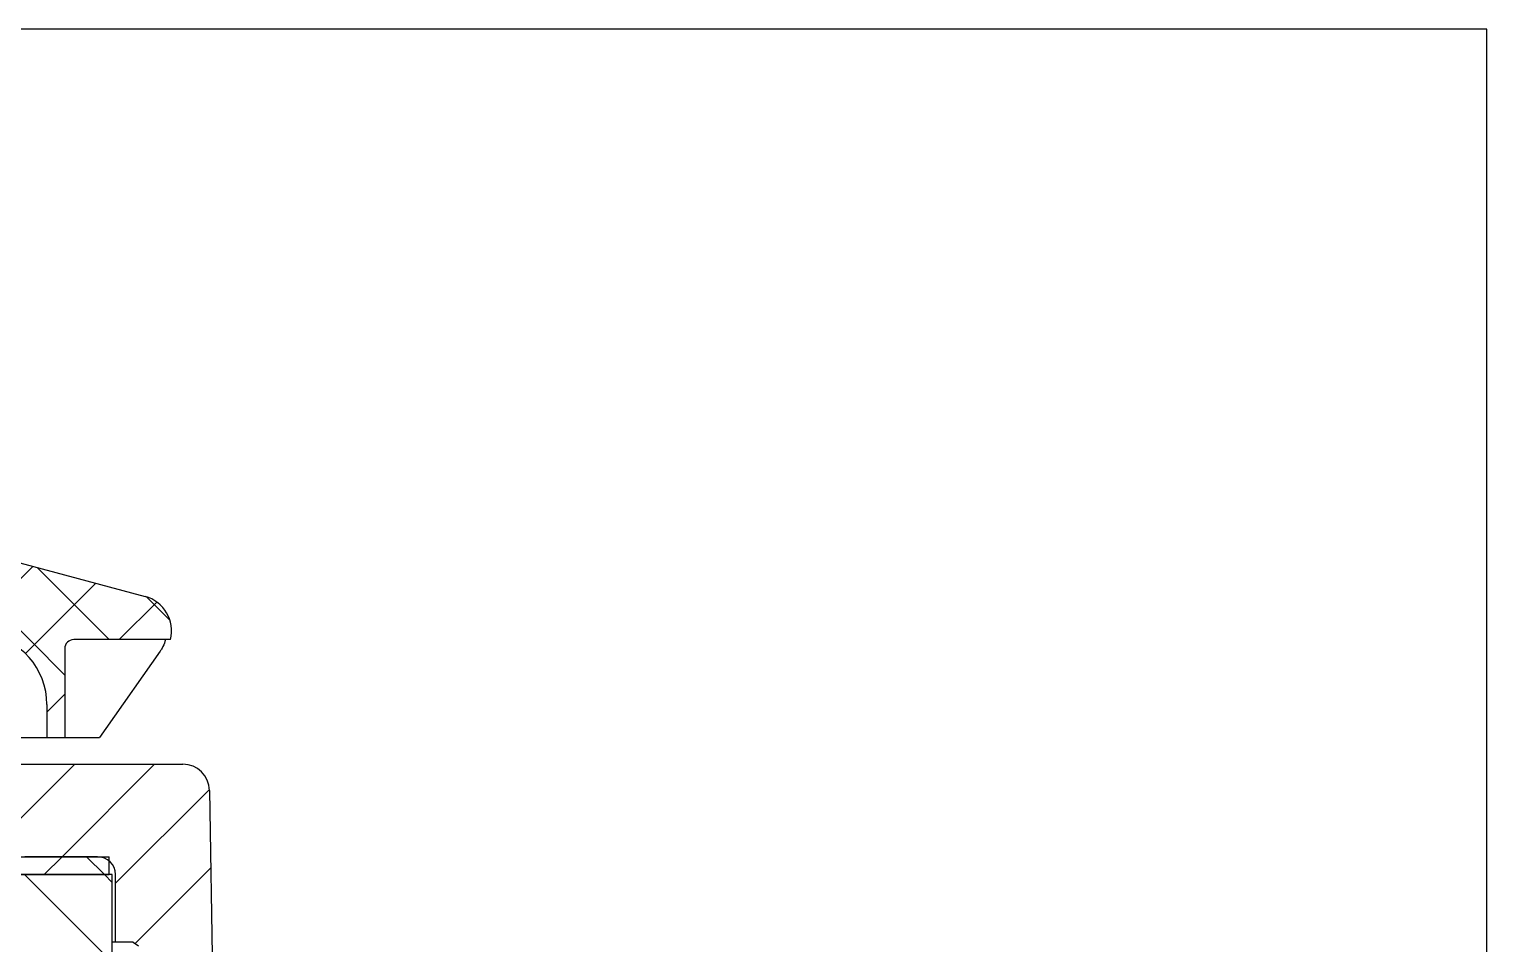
# Model space of a CAD drawing. Header units: inches. Extents: x -0.9 to 9.06, y 0 to 7.13.
# Drawn here: x 7.159 to 9.062, y 5.93 to 7.125 of the extents above; entities that cross this region are included whole.
import ezdxf

# ---------------------------------------------------------------- set-up
doc = ezdxf.new("R2010")
doc.units = ezdxf.units.IN
doc.header["$MEASUREMENT"] = 0
doc.layers.add('NETAFIM-L-DETL-013M', color=1, linetype='Continuous')
doc.layers.add('NETAFIM-LG-DETL-ANNO', color=1, linetype='Continuous')

msp = doc.modelspace()

# ---------------------------------------------------------------- linework, layer by layer
at = {"layer": 'NETAFIM-L-DETL-013M'}
for p, q in [((7.2053, 6.2814), (7.0312, 6.4555)), ((7.0868, 6.4439), (7.3104, 6.384)), ((7.0782, 6.3379), (7.1636, 6.4233)), ((7.2634, 6.3276), (7.1693, 6.4217)), ((7.1541, 6.3094), (7.2459, 6.4012)), ((7.3428, 6.3527), (7.312, 6.3835)), ((7.2766, 6.3276), (7.3257, 6.3767)), ((7.3434, 6.3276), (7.217, 6.3276)), ((7.2053, 6.316), (7.2053, 6.1998)), ((7.3299, 6.3124), (7.2588, 6.2115)), ((7.1821, 6.2331), (7.2053, 6.2563)), ((7.1821, 6.2429), (7.1821, 6.1998)), ((7.2588, 6.2115), (7.2506, 6.1998)), ((6.8067, 6.1998), (7.1821, 6.1998)), ((7.1826, 6.1998), (7.1821, 6.2003)), ((7.1821, 6.1998), (7.2053, 6.1998)), ((7.2053, 6.1998), (7.2506, 6.1998)), ((7.116, 6.0626), (7.2183, 6.1649)), ((7.1298, 6.1649), (7.3594, 6.1649)), ((7.2018, 6.0441), (7.3227, 6.1649)), ((7.2716, 6.0095), (7.3942, 6.1321)), ((7.3942, 6.1307), (7.4039, 5.5745)), ((7.0938, 6.0441), (7.2635, 6.0441)), ((7.2483, 6.0441), (7.153, 6.0441)), ((7.1786, 6.0208), (7.2018, 6.0441)), ((7.2572, 6.0208), (7.2339, 6.0441)), ((7.2635, 6.0208), (7.2635, 6.0441)), ((7.0938, 6.0208), (7.2635, 6.0208)), ((7.2674, 6.0208), (7.1395, 6.0208)), ((7.2674, 5.9063), (7.1528, 6.0208)), ((7.2674, 6.0106), (7.2572, 6.0208)), ((7.2674, 5.8907), (7.2674, 6.0208)), ((7.2716, 5.9325), (7.2716, 6.0208)), ((7.2973, 5.9308), (7.396, 6.0295)), ((7.2716, 5.9325), (7.2674, 5.9325)), ((7.2949, 5.9325), (7.2716, 5.9325)), ((7.2949, 5.9325), (7.3017, 5.9279))]:
    msp.add_line(p, q, dxfattribs=at)
for centre, radius, start, end in [((7.2983, 6.3391), 0.0465, 345.7854, 75), ((7.0891, 6.2429), 0.093, 0, 82.884), ((7.217, 6.316), 0.0116, 90, 180), ((7.3594, 6.1301), 0.0349, 1, 90), ((7.2483, 6.0208), 0.0232, 0, 90)]:
    msp.add_arc(centre, radius, start, end, dxfattribs=at)
msp.add_open_spline([(7.337, 6.3276), (7.3367, 6.3268), (7.3357, 6.3229), (7.3334, 6.3177), (7.3308, 6.3137), (7.3299, 6.3124)], degree=3, knots=[0, 0, 0, 0, 0.152259, 0.720099, 1, 1, 1, 1], dxfattribs=at)
at = {"layer": 'NETAFIM-LG-DETL-ANNO'}
msp.add_lwpolyline([(0, 0), (9.0625, 0), (9.0625, 7.125), (0, 7.125)], close=True, dxfattribs=at)

doc.saveas('drawing.dxf')
